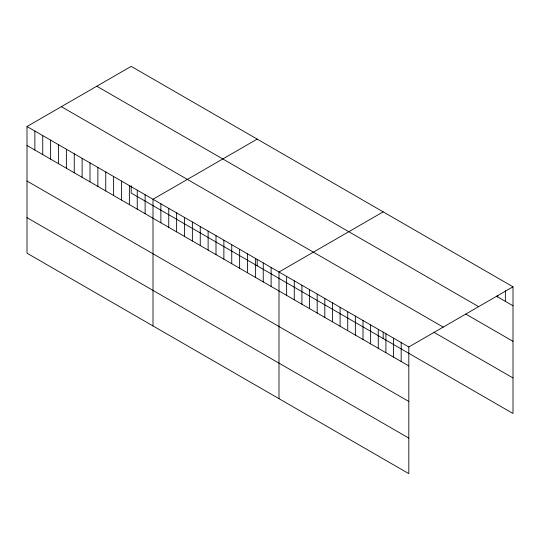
<?xml version="1.0" encoding="UTF-8"?>
<svg xmlns="http://www.w3.org/2000/svg" width="540" height="540" viewBox="0 0 540 540"><rect width="100%" height="100%" fill="white"/><g stroke="black" fill="none" stroke-linecap="round" stroke-linejoin="round"><path stroke-width="0.81" d="M27 126.515L408.814 346.957L408.814 473.634L27 253.193L27 126.515L131.186 66.366L513 286.808L513 413.485L131.186 193.043L131.186 185.774M257.182 139.111L153.002 199.26L153.002 325.937M383.184 211.856L278.998 272.005L278.998 398.682M408.814 346.957L513 286.808M496.341 296.163L513 305.782M96.802 86.218L478.622 306.659M465.791 314.071L513 341.327M61.378 106.67L443.198 327.105M433.863 332.249L513 377.939M27 145.496L408.814 365.938M27 181.035L408.814 401.476M27 217.654L408.814 438.095M505.366 290.648L505.366 301.374M497.725 295.319L497.725 296.966M401.18 342.549L401.18 361.523M393.545 338.141L393.545 357.115M385.904 333.734L385.904 352.708M383.184 332.073L383.184 338.533M378.27 329.319L378.27 348.3M370.636 324.911L370.636 343.892M362.995 320.504L362.995 339.485M355.361 316.096L355.361 335.07M347.726 311.688L347.726 330.662M340.092 307.28L340.092 326.255M332.451 302.866L332.451 321.847M324.817 298.458L324.817 317.439M317.183 294.05L317.183 313.031M309.541 289.643L309.541 308.624M301.907 285.235L301.907 304.209M294.273 280.827L294.273 299.801M286.632 276.419L286.632 295.394M271.121 267.462L271.121 286.436M263.25 262.913L263.25 281.894M257.182 259.328L257.182 265.788M255.373 258.37L255.373 277.344M247.496 253.82L247.496 272.801M239.625 249.278L239.625 268.252M231.748 244.728L231.748 263.709M223.871 240.179L223.871 259.16M216 235.636L216 254.61M208.123 231.086L208.123 250.067M200.252 226.544L200.252 245.518M192.375 221.994L192.375 240.975M184.498 217.451L184.498 236.425M176.627 212.902L176.627 231.883M168.75 208.352L168.75 227.333M160.873 203.81L160.873 222.784M145.125 194.717L145.125 213.691M137.248 190.168L137.248 209.149M129.377 185.625L129.377 204.599M121.5 181.076L121.5 200.056M113.623 176.533L113.623 195.507M105.752 171.983L105.752 190.964M97.875 167.434L97.875 186.415M89.998 162.891L89.998 181.865M82.127 158.342L82.127 177.322M74.25 153.799L74.25 172.773M66.373 149.249L66.373 168.23M58.502 144.707L58.502 163.681M50.625 140.157L50.625 159.138M42.748 135.608L42.748 154.589M34.877 131.065L34.877 150.039"/></g></svg>
